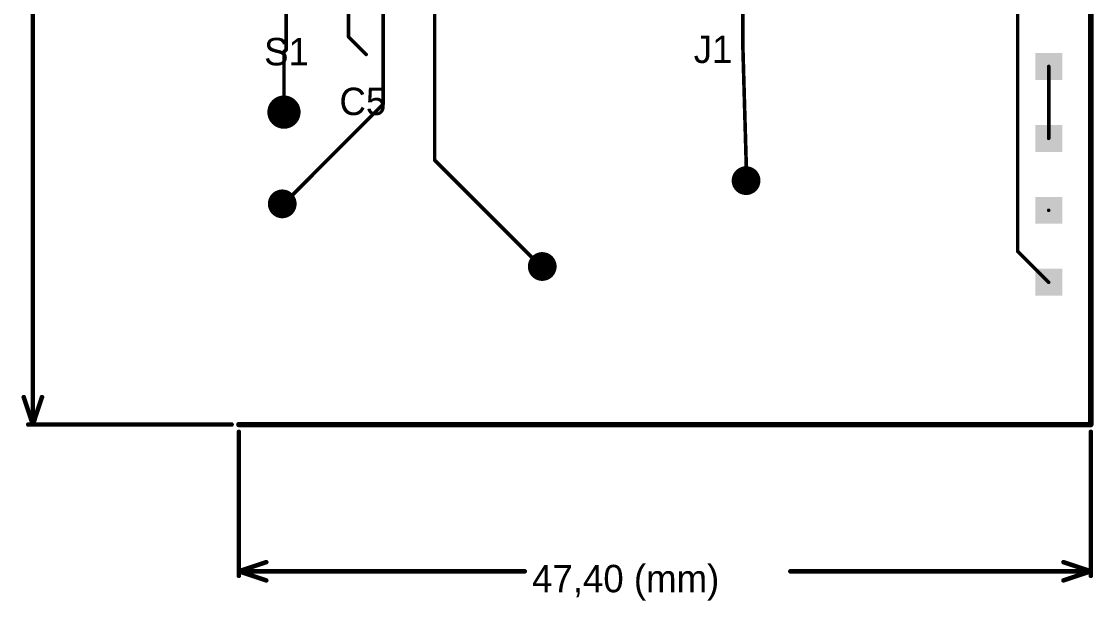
# Model space of a CAD drawing. Header units: millimetres. Extents: x 40 to 3761, y -469 to 920.
# Drawn here: x 40 to 99.6, y 67.7 to 99.9 of the extents above; entities that cross this region are included whole.
import ezdxf

# ---------------------------------------------------------------- set-up
doc = ezdxf.new("R2010")
doc.units = ezdxf.units.MM
for name, color, linetype in [('BottomLayer', 5, 'Continuous'), ('KeepOutLayer', 6, 'Continuous'), ('Mechanical1', 6, 'Continuous'), ('TopLayer', 1, 'Continuous'), ('TopOverlay', 2, 'Continuous')]:
    doc.layers.add(name, color=color, linetype=linetype)

msp = doc.modelspace()

# ---------------------------------------------------------------- linework, layer by layer
at = {"layer": 'BottomLayer', "const_width": 0.1}
msp.add_lwpolyline([(97.105, 89.41, 1), (97.205, 89.41, 1)], format="xyb", close=True, dxfattribs=at)
at = {"layer": 'KeepOutLayer', "const_width": 0.3}
for points in [[(99.5, 77.5), (99.5, 224.9)], [(52.1, 77.5), (99.5, 77.5)]]:
    msp.add_lwpolyline(points, dxfattribs=at)
at = {"layer": 'KeepOutLayer', "const_width": 0.15}
for points in [[(52.025, 77.5, 1), (52.175, 77.5, 1)], [(52.025, 77.5, 1), (52.175, 77.5, 1)], [(99.425, 77.5, 1), (99.575, 77.5, 1)], [(99.425, 77.5, 1), (99.575, 77.5, 1)]]:
    msp.add_lwpolyline(points, format="xyb", close=True, dxfattribs=at)
at = {"layer": 'Mechanical1', "const_width": 0.254}
for points in [[(40.64, 77.5), (40.64, 142.77)], [(40.132, 79.024), (40.64, 77.5)], [(40.64, 77.5), (41.148, 79.024)], [(40.386, 77.5), (51.696, 77.5)], [(52.1, 69.088), (52.1, 77.096)], [(99.5, 69.088), (99.5, 77.096)], [(52.1, 69.342), (53.624, 69.85)], [(97.976, 69.85), (99.5, 69.342)], [(52.1, 69.342), (68.004, 69.342)], [(52.1, 69.342), (53.624, 68.834)], [(82.783, 69.342), (99.5, 69.342)], [(97.976, 68.834), (99.5, 69.342)]]:
    msp.add_lwpolyline(points, dxfattribs=at)
at = {"layer": 'Mechanical1', "const_width": 0.127}
for points in [[(40.069, 79.024, 1), (40.196, 79.024, 1)], [(41.084, 79.024, 1), (41.212, 79.024, 1)], [(40.322, 77.5, 1), (40.45, 77.5, 1)], [(40.577, 77.5, 1), (40.703, 77.5, 1)], [(40.577, 77.5, 1), (40.703, 77.5, 1)], [(40.577, 77.5, 1), (40.703, 77.5, 1)], [(51.633, 77.5, 1), (51.76, 77.5, 1)], [(52.037, 77.096, 1), (52.164, 77.096, 1)], [(99.436, 77.096, 1), (99.563, 77.096, 1)], [(53.561, 69.85, 1), (53.688, 69.85, 1)], [(97.912, 69.85, 1), (98.039, 69.85, 1)], [(52.037, 69.342, 1), (52.164, 69.342, 1)], [(52.037, 69.342, 1), (52.164, 69.342, 1)], [(52.037, 69.342, 1), (52.164, 69.342, 1)], [(52.037, 69.088, 1), (52.164, 69.088, 1)], [(67.941, 69.342, 1), (68.068, 69.342, 1)], [(82.719, 69.342, 1), (82.846, 69.342, 1)], [(99.436, 69.342, 1), (99.563, 69.342, 1)], [(99.436, 69.342, 1), (99.563, 69.342, 1)], [(99.436, 69.342, 1), (99.563, 69.342, 1)], [(99.436, 69.088, 1), (99.563, 69.088, 1)], [(53.561, 68.834, 1), (53.688, 68.834, 1)], [(97.912, 68.834, 1), (98.039, 68.834, 1)]]:
    msp.add_lwpolyline(points, format="xyb", close=True, dxfattribs=at)
at = {"layer": 'TopLayer', "const_width": 0.2}
for points in [[(95.428, 87.137), (95.428, 147.193)], [(58.198, 99.061), (58.198, 109.093)], [(80.137, 98.615), (80.137, 105.664)], [(60.122, 95.301), (60.122, 104.437)], [(54.737, 98.349), (54.737, 101.727)], [(62.992, 92.202), (62.992, 101.846)], [(58.198, 99.061), (59.182, 98.077)], [(54.61, 98.222), (54.737, 98.349)], [(80.137, 98.615), (80.352, 91.098)], [(54.61, 94.869), (54.61, 98.222)], [(97.155, 93.41), (97.155, 97.41)], [(54.61, 89.789), (60.122, 95.301)], [(62.992, 92.202), (68.961, 86.233)], [(95.428, 87.137), (97.155, 85.41)]]:
    msp.add_lwpolyline(points, dxfattribs=at)
at = {"layer": 'TopLayer'}
for points, const_width in [([(58.148, 99.061, 1), (58.248, 99.061, 1)], 0.1), ([(58.148, 99.061, 1), (58.248, 99.061, 1)], 0.1), ([(54.687, 98.349, 1), (54.787, 98.349, 1)], 0.1), ([(54.687, 98.349, 1), (54.787, 98.349, 1)], 0.1), ([(80.087, 98.615, 1), (80.187, 98.615, 1)], 0.1), ([(80.087, 98.615, 1), (80.187, 98.615, 1)], 0.1), ([(54.56, 98.222, 1), (54.66, 98.222, 1)], 0.1), ([(54.56, 98.222, 1), (54.66, 98.222, 1)], 0.1), ([(59.132, 98.077, 1), (59.232, 98.077, 1)], 0.1), ([(97.105, 97.41, 1), (97.205, 97.41, 1)], 0.1), ([(54.148, 94.869, 1), (55.072, 94.869, 1)], 0.925), ([(54.56, 94.869, 1), (54.66, 94.869, 1)], 0.1), ([(60.072, 95.301, 1), (60.172, 95.301, 1)], 0.1), ([(60.072, 95.301, 1), (60.172, 95.301, 1)], 0.1), ([(97.105, 93.41, 1), (97.205, 93.41, 1)], 0.1), ([(62.942, 92.202, 1), (63.042, 92.202, 1)], 0.1), ([(62.942, 92.202, 1), (63.042, 92.202, 1)], 0.1), ([(79.918, 91.061, 1), (80.718, 91.061, 1)], 0.8), ([(80.302, 91.098, 1), (80.402, 91.098, 1)], 0.1), ([(54.115, 89.77, 1), (54.915, 89.77, 1)], 0.8), ([(54.56, 89.789, 1), (54.66, 89.789, 1)], 0.1), ([(68.578, 86.287, 1), (69.378, 86.287, 1)], 0.8), ([(95.378, 87.137, 1), (95.478, 87.137, 1)], 0.1), ([(95.378, 87.137, 1), (95.478, 87.137, 1)], 0.1), ([(68.911, 86.233, 1), (69.011, 86.233, 1)], 0.1), ([(97.105, 85.41, 1), (97.205, 85.41, 1)], 0.1)]:
    msp.add_lwpolyline(points, format="xyb", close=True, dxfattribs=dict(at, const_width=const_width))
for points in [[(96.405, 96.66), (97.905, 96.66), (96.405, 98.16), (97.905, 98.16)], [(96.405, 92.66), (97.905, 92.66), (96.405, 94.16), (97.905, 94.16)], [(96.405, 88.66), (97.905, 88.66), (96.405, 90.16), (97.905, 90.16)], [(96.405, 84.66), (97.905, 84.66), (96.405, 86.16), (97.905, 86.16)]]:
    msp.add_solid(points, dxfattribs=at)

# ---------------------------------------------------------------- texts
at = {"layer": 'Mechanical1'}
msp.add_text('47,40 (mm)', height=1.524, dxfattribs=at).set_placement((68.411, 68.174))
at = {"layer": 'TopOverlay'}
for s, p in [('S1', (53.505, 97.472)), ('J1', (77.406, 97.599)), ('C5', (57.696, 94.704))]:
    msp.add_text(s, height=1.524, dxfattribs=at).set_placement(p)

doc.saveas('drawing.dxf')
